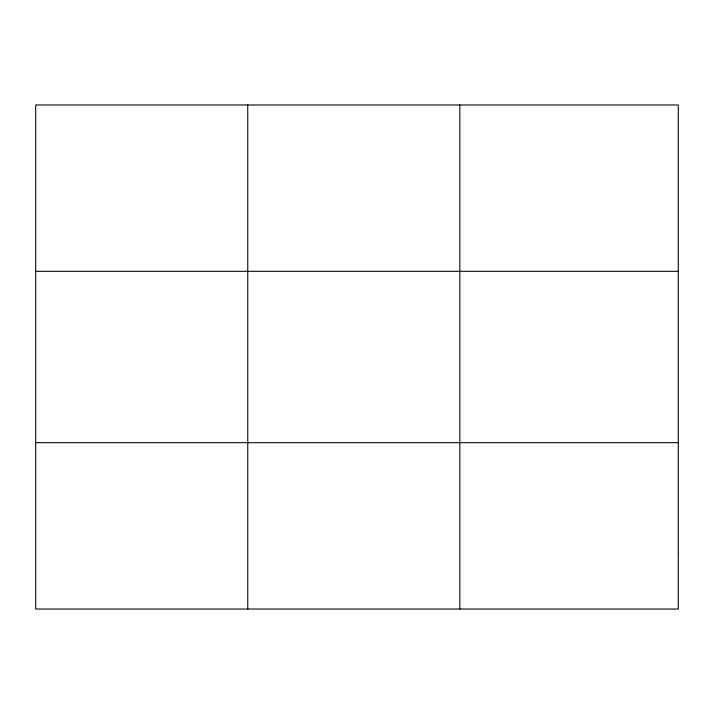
<?xml version="1.0" encoding="UTF-8"?>
<svg xmlns="http://www.w3.org/2000/svg" width="714" height="714" viewBox="0 0 714 714"><rect width="100%" height="100%" fill="white"/><g stroke="black" fill="none" stroke-linecap="round" stroke-linejoin="round"><path stroke-width="1.07" d="M247.758 609.033L247.758 104.967M459.816 609.033L459.816 104.967M35.7 271.311L678.3 271.311M35.7 442.689L678.3 442.689M678.3 553.591L678.3 609.033L35.7 609.033L35.7 104.967L678.3 104.967L678.3 553.591"/></g></svg>
